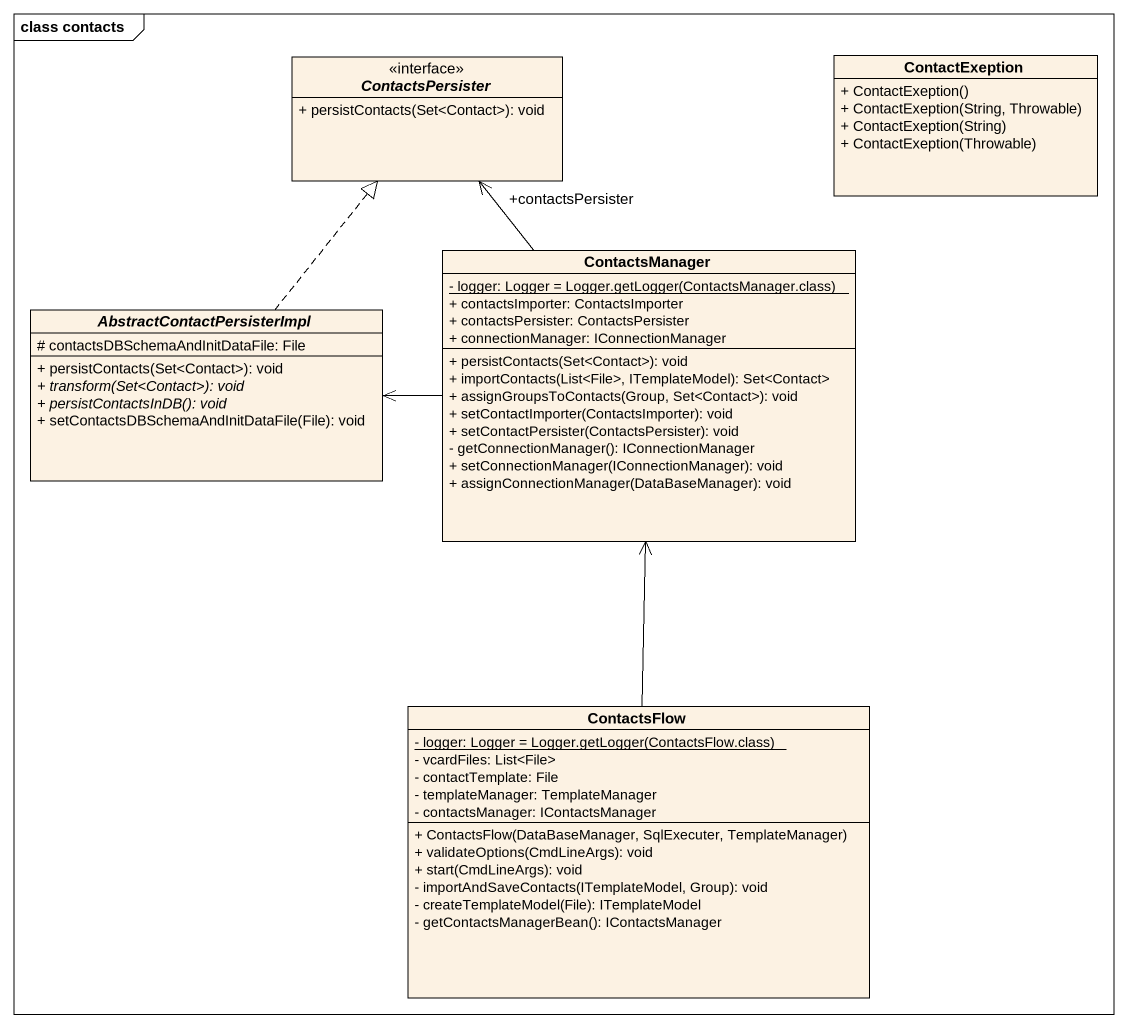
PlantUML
@startuml
mainframe class contacts
hide circle
hide empty members
skinparam classAttributeIconSize 0
interface ContactsPersister <<interface>> {
  + persistContacts(Set<Contact>): void
}
class ContactExeption {
  + ContactExeption()
  + ContactExeption(String, Throwable)
  + ContactExeption(String)
  + ContactExeption(Throwable)
}
class ContactsManager {
  {static} {field} - logger: Logger = Logger.getLogger(ContactsManager.class)
  + contactsImporter: ContactsImporter
  + contactsPersister: ContactsPersister
  + connectionManager: IConnectionManager
  + persistContacts(Set<Contact>): void
  + importContacts(List<File>, ITemplateModel): Set<Contact>
  + assignGroupsToContacts(Group, Set<Contact>): void
  + setContactImporter(ContactsImporter): void
  + setContactPersister(ContactsPersister): void
  - getConnectionManager(): IConnectionManager
  + setConnectionManager(IConnectionManager): void
  + assignConnectionManager(DataBaseManager): void
}
abstract class AbstractContactPersisterImpl {
  # contactsDBSchemaAndInitDataFile: File
  + persistContacts(Set<Contact>): void
  {abstract} + transform(Set<Contact>): void
  {abstract} + persistContactsInDB(): void
  + setContactsDBSchemaAndInitDataFile(File): void
}
class ContactsFlow {
  {static} {field} - logger: Logger = Logger.getLogger(ContactsFlow.class)
  - vcardFiles: List<File>
  - contactTemplate: File
  - templateManager: TemplateManager
  - contactsManager: IContactsManager
  + ContactsFlow(DataBaseManager, SqlExecuter, TemplateManager)
  + validateOptions(CmdLineArgs): void
  + start(CmdLineArgs): void
  - importAndSaveContacts(ITemplateModel, Group): void
  - createTemplateModel(File): ITemplateModel
  - getContactsManagerBean(): IContactsManager
}
ContactsManager -up-> "+contactsPersister" ContactsPersister
ContactsManager -left-> AbstractContactPersisterImpl
AbstractContactPersisterImpl .up.|> ContactsPersister
ContactsFlow -up-> ContactsManager
@enduml
